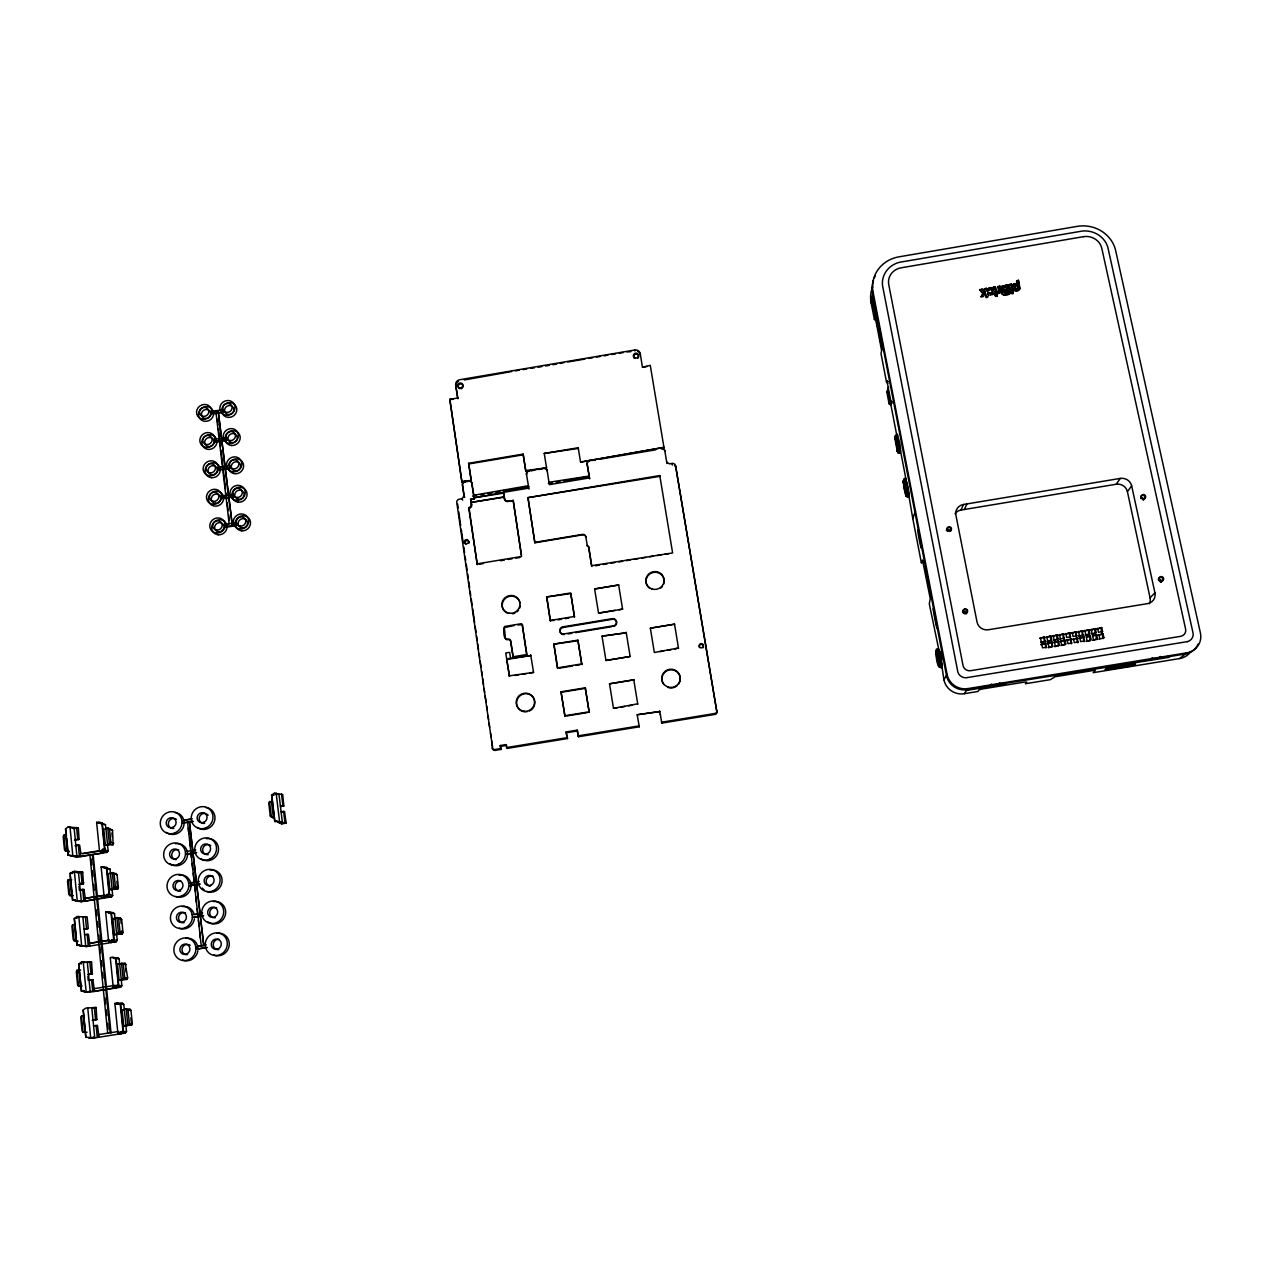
<?xml version="1.0" encoding="UTF-8"?>
<svg xmlns="http://www.w3.org/2000/svg" width="1264" height="1264" viewBox="0 0 1264 1264"><rect width="100%" height="100%" fill="white"/><g stroke="black" fill="none" stroke-linecap="round" stroke-linejoin="round"><path stroke-width="1.5" d="M966.36 613.719L965.143 611.302L962.52 611.792M1012.369 287.244L1012.922 284.763C1009.604 289.819 1018.073 294.006 1019.811 288.413L1019.4 289.472M904.487 483.132C903.207 464.362 914.077 506.674 905.53 494.445M898.451 451.801C904.06 457.205 896.539 424.988 895.576 439.129C897.867 431.245 893.285 436.68 895.67 439.682M895.765 436.838L896.081 435.322L899.004 453.223L897.63 451.611L895.354 436.127L898.056 452.686L900.158 453.16M906.114 480.02L903.223 482.263L905.498 478.44L904.566 478.898L903.191 482.153L904.06 479.23L906.904 496.626L905.656 495.014L907.41 496.831L904.566 478.898L904.376 482.516L903.286 481.932M896.808 435.827L896.239 436.617L897.187 434.927M994.152 292.711L994.326 291.668L995.068 293.88L996.806 293.848M938.804 665.322C945.693 675.687 930.541 622.868 938.931 666.618C936.387 663.616 943.418 671.184 941.759 664.959C941.759 642.523 932.058 646.441 938.473 663.6M905.419 478.55L904.013 479.325L903.223 482.263M903.792 480.051L903.507 481.315L905.198 479.293M938.504 649.032C935.423 651.955 935.708 652.603 938.773 649.68M908.279 491.19L908.927 496.215C901.706 495.014 904.755 476.765 903.476 480.747M903.586 480.209L906.098 495.899L908.5 496.894L907.094 496.294M898.009 451.738L895.165 437.376L897.424 435.432M941.222 667.329C940.716 668.293 935.55 666.618 936.276 650.723C939.026 648.369 940.59 663.11 939.895 667.376C938.488 665.638 938.71 663.221 941.538 663.584M903.555 480.936L906.241 480.652L899.842 447.409M937.288 649.396C933.859 659.176 940.163 643.85 936.419 652.05M937.477 651.197L935.976 652.366L936.387 650.691L938.994 666.681L936.75 651.703L939.057 650.786M897.551 435.875L894.833 438.592L895.102 437.012M936.434 651.529L936.545 650.217M1019.637 288.856L1018.405 280.276L1016.509 281.935L1016.825 280.813M942.818 657.185L941.569 657.391L940.116 651.766L941.016 658.37L940.29 652.714L942.012 653.298L942.359 654.752M525.871 655.131L526.962 654.641L522.237 624.463L526.582 654.547L512.947 656.806M505.711 639.015L508.065 639.078A2.149 2.086 -30.8 0 1 510.466 640.801L513.121 656.932L510.83 641.369A2.133 2.086 -30.9 0 0 508.412 639.647C502.835 641.227 503.277 628.777 504.668 626.47L521.195 623.721L522.569 625.064M505.521 638.589L504.32 627.623L514.195 625.538M280.734 806.543L283.831 806.037L282.709 794.519L274.272 793.271L271.57 795.103L274.73 821.458L277.211 821.474M892.179 401.747L890.836 404.575L896.381 433.362C900.853 435.653 892.115 439.682 897.693 436.412M894.896 437.502C894.786 441.12 894.659 434.563 897.029 435.037M895.386 437.17L898.499 453.002L895.749 435.701L895.054 437.739L897.298 435.116M898.42 452.97L897.519 450.426L900.379 452.386M987.784 293.169C990.218 297.214 986.125 291.51 991.766 293.201C993.978 288.713 989.222 288.713 987.026 290.925C986.963 287.228 992.872 286.249 993.931 289.788C993.393 288.445 987.958 286.565 987.105 290.372M939.199 651.45L936.008 652.619L936.861 649.759M903.618 481.11L905.972 479.467M904.629 479.688C906.509 476.417 909.78 497.305 907.489 495.915M905.925 494.145L908.848 495.836M877.832 327.581L876.236 319.318L874.451 319.618L875.984 311.165M874.451 319.618L871.086 302.854L873.061 292A32.279 30.336 2 0 1 898.909 256.845L1077.244 226.367A32.627 30.289 8 0 1 1115.67 250.667L1200.405 632.964A18.044 17.048 25.3 0 1 1186.659 652.856L1179.66 658.544L1093.155 672.669L1095.303 670.489L1092.681 670.584L1055.045 676.746L1050.384 679.653L1025.388 683.729L1026.731 682.054L1024.835 682.039L982.476 688.943L979.173 689.812L977.846 691.487L964.242 693.715A17.475 16.89 22.4 0 1 943.908 679.732L941.427 662.936M903.16 481.742L904.613 480.067M1012.685 285.38C1011.153 289.614 1016.951 292.742 1019.574 289.029M979.711 289.503L983.281 293.374L981.022 296.945L983.376 296.55L985.367 293.122C986.836 302.823 990.391 294.196 986.426 288.366L984.466 288.698L984.767 291.731L982.049 289.108L979.553 289.962M873.487 280.118A32.185 30.257 2 0 0 872.65 294.196L882.683 345.451L880.992 353.525L886.538 382.265L887.96 383.197M1000.725 289.219L1000.819 288.145L1002.652 291.099L1000.725 289.219L1001.357 286.565L1008.214 284.669L1009.904 292.774C1009.225 296.234 1000.235 296.187 1002.099 291.51M92.161 1020.332L96.87 1019.574L96.08 1007.487L85.841 1008.119L83.171 1009.92L85.841 1037.302L83.234 1009.936M87.674 974.655L92.351 973.912L91.577 961.951L81.338 962.188L78.684 963.99L81.338 991.102L84.135 990.85L81.338 991.102M886.538 382.265L886.886 380.733L888.308 381.681M1017.536 288.729L1017.473 285.79L1015.087 285.111L1014.692 288.524L1016.477 289.488L1017.71 288.287L1017.109 289.235M887.676 388.475L889.935 400.23L891.42 401.462L890.567 404.986L889.082 403.769L886.838 392.061L888.655 387.132M84.783 929.166L87.88 928.661L88.18 927.46L87.121 916.858L76.899 916.684L74.26 918.486L76.883 945.346L79.664 945.172L76.883 945.346M889.082 403.769L889.935 400.23M78.826 884.595L83.456 883.852L82.713 872.176L74.355 871.307L69.931 873.471L72.648 873.345L71.369 873.076M74.465 840.197L79.063 839.438L78.336 827.904L68.13 826.956L65.586 828.836L66.344 834.54M935.96 651.845L938.631 649.285M894.801 438.008L897.345 451.722L897.14 450.837L898.056 452.686L897.503 450.126L900.347 450.632M904.171 480.778L906.462 496.31L905.83 495.409L905.925 493.924L908.848 494.951M915.436 510.846L912.798 518.588L921.361 562.796L924.126 561.579M982.049 289.108L984.451 292.205L984.466 288.698M984.451 292.205L985.004 291.352M986.426 288.366L984.308 289.156M985.367 293.122L986.141 297.64M987.026 290.925L987.674 288.982M987.642 293.627L989.759 292.837M990.107 289.598L990.929 289.156M992.003 293.28C993.694 290.372 990.423 295.902 990.107 293.185M992.303 291.02L991.45 289.393M989.902 295.365L993.883 293.501L992.335 294.717M993.773 290.23L993.393 287.181L995.353 286.849L997.075 296.345L997.312 293.769L1000.014 292.521L998.876 293.311M996.648 294.291L995.353 286.849M994.326 291.668L995.637 294.465M998.181 293.564C995.274 293.69 994.689 298.525 995.068 293.88M998.592 291.162L997.802 286.865L999.919 286.075L1000.582 290.878M998.56 291.241C994.073 294.243 1002.352 289.677 997.96 286.407M995.684 296.519L997.233 295.902M1000.63 289.472L999.919 286.075M997.296 294.18L996.775 291.921M1001.357 286.565L1000.709 288.002L1002.194 286.296L1008.214 284.669M1001.815 292.521L1002.81 290.657M1002.779 288.919L1003.616 287.212L1006.65 286.628C1009.952 290.436 1000.914 291.257 1003.142 287.513M1007.139 288.998L1003.521 289.33L1003.616 287.212M1001.862 293.169L1001.973 292.079M1003.458 287.655L1004.295 287.023M1000.661 291.257L999.856 292.964M1002.02 293.675L1002.02 292.727M1002.257 294.101L1002.178 293.232M1002.589 294.465L1002.415 293.659M1004.169 291.352L1003.821 292.142L1007.455 290.546C1010.094 293.469 1002.937 294.765 1003.979 291.7M1003.49 294.923L1009.746 293.501M1003.837 292.584L1007.866 292.474M1006.65 286.628L1004.137 287.465M1005.196 290.925L1007.455 290.546M1012.859 291.131C1009.525 294.117 1006.95 283.136 1011.405 284.131L1012.701 291.573L1011.405 284.131M1010.552 291.004L1011.864 291.305M1017.236 284.084C1007.534 282.362 1020.127 287.37 1016.683 281.129M998.402 291.684L998.75 290.72M1013.301 293.185L1011.026 292.063L1012.985 291.731C1014.881 294.812 1008.893 294.117 1011.484 291.289M1014.407 287.639L1014.676 285.617M1014.502 286.059L1015.087 285.111M1013.128 293.627L1012.985 291.731M1014.692 288.524L1014.502 286.312M1014.913 285.569L1015.703 284.858M1016.667 281.256L1017.441 280.434M1015.15 289.14L1014.866 288.081M1015.545 285.316L1016.43 284.89M1019.874 287.671L1018.405 280.276M1015.75 289.472L1017.283 288.792M1017.757 286.644L1017.694 288.034L1017.03 285.206M921.361 562.796L922.499 560.078L930.241 598.63L929.293 603.908L939.31 651.987M1135.262 663.632L1132.734 663.6L1135.451 664.121L1131.422 665.37L1105.431 669.493M955.015 513.737A9.448 9.038 12.3 0 1 961.035 510.04L963.452 504.494L1120.299 478.408A9.654 9.101 16.9 0 1 1131.659 485.85L1154.933 592.848A9.796 9.275 22.5 0 1 1147.412 603.655L988.337 629.772A9.685 9.322 19.2 0 1 977.04 622.093L955.884 515.064A9.543 9.132 12.1 0 1 963.452 504.494M964.432 509.471L966.881 503.925M72.601 924.758L74.149 940.716L76.03 940.4L74.465 924.458L72.601 924.758L71.906 926.291L73.17 939.357L74.149 940.716L78.178 941.159M113.128 844.668L112.543 830.337L107.756 827.983L103.79 829.358L105.386 844.984L113.128 844.668L107.503 843.941L105.481 824.728L96.617 822.295L99.524 851.178L103.474 852.189L101.009 852.584L102.716 853.026L107.029 852.331L108.135 850.877L107.598 845.569M1009.588 293.943L1009.904 292.774M80.58 970.009L77.025 970.199L76.314 971.716L77.594 984.909L78.589 986.299L81.259 986.41M118.405 887.597L117.694 889.145L109.905 889.603L108.309 873.851L112.306 872.587L117.078 874.72L118.405 887.597L115.435 886.996L112.054 888.687L109.984 869.016L101.12 866.946L104.059 896.113L107.993 896.84L81.244 901.769L72.459 900.031L69.994 873.345M993.741 293.943L994.168 292.916M123.003 932.516L122.276 934.033L114.487 934.649L112.875 918.738L116.904 917.585L120.665 918.185L121.676 919.497L123.003 932.516L120.033 932.121L116.651 933.843L114.534 913.698L113.16 912.64L105.655 912.023L108.625 941.459L116.114 941.806L117.236 940.337L116.683 934.933M126.921 979.347L127.648 977.846L125.278 963.342L117.473 964.069L119.1 980.121L126.921 979.347L121.281 979.426L119.116 958.823L117.742 957.733L110.252 957.527L113.239 987.247L120.728 987.184L121.85 985.699L121.297 980.248M125.879 1009.209L124.314 1009.193L129.939 1008.941L130.966 1010.347L132.325 1023.603L131.598 1025.088L123.761 1026.036L122.118 1009.825L124.299 1009.841M272.582 801.803L269.548 801.581L268.742 803.161L270.275 815.991L274.225 818.408L270.275 815.991M903.649 480.304L905.703 478.677M936.039 651.782L936.024 652.635L937.43 650.644M939.847 666.46L938.883 665.038L941.901 666.634M900.063 448.625L897.487 450L900.426 451.738M981.638 687.948L982.381 686.842L1006.365 682.923L1005.544 684.045L966.533 690.413L964.242 693.715M943.908 679.732L947.115 674.423L873.061 292M1001.925 291.952L1002.384 291.052M900.284 449.968L897.551 449.557M908.5 492.36L905.909 493.671L908.8 494.35M981.164 296.503L983.281 293.374M906.73 494.777L906.967 495.883L905.545 494.572M1186.659 652.856L967.782 688.611L966.533 690.413M905.972 493.244L908.611 493.023M1012.764 285.206L1013.286 284.258M961.035 510.04L1116.175 484.238L1120.299 478.408M890.836 404.575L891.815 403.232M988.906 290.467L989.491 289.488M886.838 392.061L887.802 390.718M1149.308 603.718A9.685 9.18 22.6 0 0 1150.05 597.84L1127.409 491.617L1131.659 485.85M123.761 1026.036L127.538 1025.436L125.973 1025.452L123.746 1004.359L122.371 1003.268L114.882 1003.474L117.9 1033.462L123.43 1031.329L120.665 1003.964L119.369 1004.28M85.968 1037.254L94.626 1037.918L125.389 1033.004L126.511 1031.503L125.942 1025.989M118.547 985.162L113.239 987.247M637.182 714.745L659.855 711.521L637.182 714.745L639.284 726.8L578.58 736.738L577.19 730.134L566.114 731.951L567.52 738.539L507.133 748.414L505.963 744.575L500.196 745.523L501.366 749.362L495.172 750.374A2.165 2.117 -43.6 0 1 492.739 748.604L456.762 502.535A3.002 2.891 -26.2 0 1 459.306 499.169L461.96 498.727L463.999 496.041L462.355 484.728A3.002 2.876 -25.2 0 1 464.899 481.379L465.152 481.853A3.002 2.876 -25.2 0 0 462.608 485.202L464.251 496.515M85.573 901.106L111.548 896.855L112.67 895.402L112.117 890.046M113.918 939.421L108.625 941.459M104.059 896.113L109.526 894.138L106.824 867.546M990.802 685.088L991.608 684.045M82.713 853.753L101.389 850.877L102.495 849.408L104.975 849.266L102.305 822.927L101.057 823.401M998.987 683.761L999.808 682.702M1044.57 636.945L1039.782 638.446L1044.57 636.945L1044.728 641.796L1043.906 637.783M1045.407 640.959L1040.604 642.475L1043.353 642.017M1050.921 635.903L1046.118 637.419L1050.921 635.903L1051.743 639.916L1046.94 641.433L1051.048 640.753L1050.226 636.74M1045.849 643.123L1041.046 644.624L1045.849 643.123L1045.992 647.974L1045.17 643.961M1057.273 634.86L1052.454 636.377L1057.273 634.86L1058.094 638.873L1054.65 640.169M1052.185 642.08L1047.382 643.597L1052.185 642.08L1052.327 646.931L1051.506 642.918M1053.275 640.39L1058.094 638.873M1053.023 646.109L1048.204 647.61L1050.953 647.168M1063.609 633.817L1058.774 635.334L1063.609 633.817L1063.719 638.683L1062.898 634.67M1058.537 641.053L1053.718 642.554L1058.537 641.053L1059.374 645.067L1054.539 646.568L1058.663 645.904L1057.842 641.875M903.302 482.911L904.281 481.9M1059.611 639.347L1064.446 637.846M1069.96 632.774L1065.11 634.307L1069.96 632.774L1070.055 637.641L1069.233 633.627M1064.888 640.011L1060.054 641.512L1064.888 640.011L1065.726 644.04L1062.25 645.304M1060.875 645.541L1065.726 644.04M1076.312 631.731L1071.445 633.264L1076.312 631.731L1076.391 636.598L1075.569 632.585M1071.24 638.968L1066.389 640.485L1071.24 638.968L1071.335 643.818L1070.513 639.805M1082.663 630.689L1077.781 632.221L1082.663 630.689L1082.742 635.571L1081.905 631.558M1077.592 637.925L1072.725 639.442L1077.592 637.925L1077.686 642.791L1076.849 638.762M1083.501 634.718L1078.619 636.234L1081.368 635.792M1089.015 629.646L1084.117 631.194L1089.015 629.646L1089.852 633.675L1084.954 635.207L1089.078 634.528L1088.241 630.515M1083.959 636.882L1079.061 638.399L1083.959 636.882L1084.022 641.749L1083.185 637.72M1095.367 628.619L1090.453 630.151L1095.367 628.619L1096.204 632.632L1092.665 633.943M1091.29 634.165L1096.204 632.632M1089.536 636.693L1090.311 635.839L1091.148 639.868L1086.25 641.385L1090.374 640.706L1089.536 636.693L1086.787 637.135M1101.718 627.576L1096.789 629.109L1101.718 627.576L1102.571 631.589L1101.766 632.442L1100.912 628.429M1093.123 636.092L1096.662 634.797L1097.515 638.826L1093.96 640.121M1092.586 640.342L1097.515 638.826M1103.03 633.754L1098.1 635.286L1103.03 633.754L1103.867 637.783L1103.061 638.62L1102.224 634.607M1145.911 660.408L1170.338 656.142L1168.995 657.343L1006.16 683.224M1098.937 639.3L1103.867 637.783M941.838 665.607L938.868 664.832L941.664 664.279M1150.05 597.84L1154.933 592.848M132.325 1023.603L125.973 1025.452M127.648 977.846L124.694 977.657L123.177 979.126L121.534 963.026L126.305 964.701M1132.876 664.216L1108.797 668.15L1105.052 669.873L1131.549 665.986L1135.404 664.248M895.386 437.549L896.776 436.096M109.557 829.468L110.869 842.298L109.352 843.641L107.756 827.983L112.543 830.337M1152.31 657.801L1150.998 658.939L1154.158 658.418M1160.557 656.458L1159.23 657.596L1162.39 657.075M65.507 828.773L68.082 855.128L81.165 856.534M68.082 855.128L76.851 857.245L90.139 855.064M899.62 452.291L897.898 451.232M274.73 821.458L276.326 821.094L281.825 823.859L286.17 823.148L284.511 811.646L281.082 811.63M1106.49 668.103L1105.905 669.067M937.177 651.94L936.829 653.235M937.841 650.502L938.915 650.186M103.711 849.724L104.975 849.266M1016.935 281.003L1018.231 280.719M905.751 495.014L906.841 495.362M108.262 894.564L109.526 894.138M110.126 912.987L111.39 912.592L114.123 939.436L112.844 939.816M938.03 649.491L935.96 652.161M114.724 958.428L116.004 958.065L118.753 985.162L116.256 985.446M937.983 649.696L936.545 650.439L936.545 651.94M897.44 449.731L900.173 449.289M905.83 479.009L903.713 480.494L904.044 483.132M120.933 1031.645L123.43 1031.329M937.145 652.587L936.055 652.098M211.989 414.118L211.088 411.163L223.317 409.915L223.586 412.143L213.916 413.786M213.648 411.558L217.519 410.895M211.357 413.407L223.586 412.143M993.235 287.639L995.195 287.307M997.802 286.865L999.761 286.517M1009.272 284.906L1011.232 284.574M647.2 366.465L642.475 367.271L640.216 353.667A4.772 4.535 -11.8 0 0 634.781 350.002L459.685 379.737A4.756 4.503 -22.3 0 0 455.672 384.999L457.821 398.571L455.672 384.999M987.168 290.467L988.574 290.23M511.588 371.537L464.188 379.99M515.396 370.889L519.204 370.241M523.012 369.594L526.819 368.946M567.757 361.994L584.948 359.071M588.771 358.423L592.579 357.775M596.403 357.127L600.226 356.48M604.034 355.832L607.858 355.184M611.681 354.536L615.489 353.888M619.313 353.241L623.136 352.577M626.944 351.929L630.831 351.676M534.388 367.856L530.627 368.298M538.085 367.239L541.782 366.607M545.495 365.975L549.192 365.343M552.889 364.711L556.602 364.095M560.3 363.463L563.949 362.642M994.815 295.239L996.775 294.907M1012.827 292.174L1010.979 293.058M214.406 439.24L226.667 437.96L226.935 440.204L215.291 442.179L214.406 439.24L215.291 442.179M580.555 462.087L663.979 447.361L580.555 462.087L578.201 447.74L544.231 453.46L546.569 467.806L525.903 471.282L523.138 454.092L468.612 463.288L471.346 480.446L461.913 482.042L449.731 399.345L457.568 398.018M664.058 448.041L650.265 365.343L642.475 367.271M220.852 438.94L226.667 437.96M449.731 399.345L453.128 399.361M214.675 441.499L226.935 440.204M229.685 467.791L218.008 469.766L217.74 467.49L229.416 465.515L230.301 468.438L218.625 470.413M221.99 498.822L221.089 495.915L233.413 494.572L233.682 496.847L223.649 498.537M223.38 496.262L226.73 495.693M221.358 498.206L233.682 496.847M468.944 463.935L523.391 454.771M578.406 448.42L544.231 453.46M461.581 481.394L471.346 480.446M523.138 454.092L525.634 470.619L546.569 467.806M465.152 481.853L468.675 481.268M530.991 470.793L534.688 470.161M538.385 469.544L542.066 468.928M591.678 460.586L595.549 459.938M599.436 459.274L655.621 449.826M224.471 524.513L236.226 522.538L237.095 525.429L225.355 527.404L224.471 524.513L225.355 527.404M225.087 525.113L228.436 524.544M231.802 523.975L235.151 523.422M224.739 526.819L236.494 524.844M468.438 480.778A3.002 2.876 -24.9 0 1 471.804 483.148L473.858 495.235L528.352 485.739M589.609 460.412A3.002 2.891 -16 0 0 587.096 463.762L589.624 478.898L589.166 476.038L549.05 482.263M472.515 496.136L476.402 495.472M480.288 494.824L484.175 494.177M488.062 493.529L491.965 492.865M495.851 492.217L499.738 491.57M503.625 490.906L528.889 486.672M548.323 483.401L552.21 482.753M556.097 482.105L559.984 481.442M563.87 480.794L589.15 476.56M716.799 711A2.165 2.149 0.8 0 1 715.013 713.465L661.546 722.218L661.783 723.119L715.092 714.397A2.165 2.133 0.9 0 0 716.878 711.948L675.592 465.816A3.018 2.907 -9.6 0 0 672.132 463.446L669.462 463.904L666.697 462.008L666.902 463.493M521.432 554.943L513.295 500.607L507.97 501.508A3.002 2.891 -23 0 1 504.589 499.122L503.435 492.36L528.589 488.141M589.34 477.934L549.319 484.649L547.138 470.477A3.002 2.891 -19.5 0 0 543.741 468.122M471.235 504.225A3.002 2.891 -25.8 0 1 468.691 507.591L477.255 564.597L469.102 508.349A3.002 2.891 -25.8 0 0 471.646 504.984L470.492 499.059L474.427 499.233M473.858 495.235L474.269 498.932L470.729 499.517L471.14 502.393L504.241 496.831M471.14 502.393L504.178 497.179M504.368 498.664A3.002 2.891 -23 0 0 507.765 501.034L513.295 500.607M534.672 542.382L582.372 534.419A3.034 2.939 -18.4 0 1 585.801 536.821L585.943 537.247A3.018 2.939 -18.4 0 0 582.514 534.846L534.862 542.809L527.91 497.653L659.776 475.548L672.622 552.953L591.568 565.719L588.55 546.49L587.175 545.527L588.787 547.201L591.805 566.398M527.91 497.653L659.903 476.354L659.776 475.548M476.844 563.918L521.526 556.476L513.089 500.149M479.182 564.281L483.053 563.633M500.433 560.742L504.304 560.094M508.175 559.446L512.031 558.799M515.902 558.167L519.773 557.519M595.644 565.766L599.499 565.119M603.355 564.487L607.194 563.839M611.049 563.191L614.889 562.559M618.744 561.911L622.599 561.279M626.438 560.631L630.294 559.999M634.133 559.352L637.988 558.72M641.843 558.072L645.683 557.44M649.538 556.792L653.377 556.16M657.233 555.512L661.088 554.88M664.927 554.232L668.782 553.6M546.617 596.956L570.617 592.974L574.504 617.101L570.87 593.606L546.617 596.956L550.203 620.482L554.185 620.466M594.617 588.977L618.633 584.995L594.617 588.977L598.536 613.119L615.173 610.37M517.861 624.922L522.38 624.637M550.203 620.482L574.251 616.5M557.882 619.85L561.564 619.249M565.261 618.633L568.958 618.017M618.87 609.754L622.583 609.137L618.633 584.995M562.875 626.849L612.266 618.681A3.666 3.587 -18.2 0 1 616.437 621.635A3.666 3.587 -18.2 0 1 613.388 625.775L563.965 633.943A3.666 3.587 -24.7 0 1 559.81 631.005A3.666 3.587 -24.7 0 1 562.875 626.849L563.159 627.45A3.666 3.571 -24.7 0 0 560.094 631.589A3.666 3.571 -24.7 0 0 564.234 634.528L563.965 633.943M563.159 627.45L612.455 619.281A3.666 3.587 -18.2 0 1 616.437 624.084M568.042 633.896L571.834 633.28M575.626 632.648L611.681 626.691M581.566 663.916L557.392 667.898L553.79 644.134L577.901 640.153L581.819 664.453L577.901 640.153M602.027 636.155L626.344 632.758L602.027 636.155L605.962 660.472L630.136 656.49L626.17 632.174M650.344 628.176L674.534 624.179L650.344 628.176L654.341 652.508L678.452 647.958L674.834 649.127M553.79 644.134L578.154 640.722M506.99 659.445L531.038 655.479L506.627 658.907L509.471 676.382L505.758 652.982L509.676 652.335L510.545 658.26M509.108 675.861L533.566 672.401L529.853 673.017M515.017 675.466L518.73 674.85M522.443 674.233L526.14 673.633M559.541 668.135L572.529 665.986M576.242 665.37L579.955 664.769M659.919 651.592L663.647 650.976M667.376 650.36L671.105 649.743M561.026 691.803L564.945 716.277L561.026 691.803L585.264 687.806L589.198 712.296L585.264 687.806M609.517 683.824L633.785 679.842L609.517 683.824L613.482 708.314L617.227 707.698M561.295 692.293L585.501 688.311M982.207 687.142L967.071 689.654A17.696 17.096 22.1 0 1 946.467 675.497L882.683 345.451M940.653 653.156L942.012 653.298M940.906 653.393L942.312 653.851L940.29 654.373M942.138 653.725C940.163 653.298 940.953 655.89 942.454 654.578M564.66 715.803L588.961 711.822M637.625 703.843L613.482 708.314M941.001 654.42L942.249 654.215M566.809 715.961L587.333 712.596M620.956 707.082L624.7 706.465M628.445 705.865L632.174 705.249M940.195 654.657L941.601 654.673M940.305 655.4L941.554 655.194M940.779 655.526C943.924 665.164 937.825 652.271 942.581 655.21M941.19 655.416L942.675 655.811M941.569 657.391L942.754 656.379M941.396 656.901L942.691 656.885M941.522 657.343L942.818 656.932M1070.798 636.803L1066.674 637.483L1065.836 633.454M1077.149 635.76L1073.01 636.44L1072.188 632.411M1102.571 631.589L1098.432 632.269L1097.594 628.24M1090.311 635.839L1086.171 636.519L1087.024 640.548M1096.662 634.797L1092.538 635.476L1093.376 639.505M1046.671 647.152L1042.547 647.832L1041.71 643.803M1072.077 642.997L1067.954 643.676L1067.116 639.647M1078.429 641.954L1074.305 642.633L1073.468 638.604M1084.796 640.911L1080.657 641.591L1079.819 637.562M566.604 732.725L577.648 730.924M500.939 746.345L506.69 745.412M491.98 747.798A2.165 2.117 -43.5 0 0 494.398 749.568L500.623 748.541L501.366 749.362M506.406 747.593L566.983 737.686L567.52 738.539M577.19 730.134L578.075 735.869L638.968 725.915L639.284 726.8M78.336 827.904L74.039 828.599L68.13 826.956M1113.379 666.76L1109.634 668.008M1117.25 666.128L1121.121 665.496M1124.992 664.864L1128.863 664.232M183.47 820.178L192.286 818.724M182.411 820.699L191.212 819.262M75.24 839.486L79.063 839.438M280.403 806.005L283.831 806.037M181.984 822.943L192.57 821.221M184.449 822.896L193.25 821.458M75.793 845.11L79.616 845.047L80.833 853.153M75.003 845.806L78.084 845.3M281.414 812.152L284.511 811.646M67.261 850.514L65.412 850.814L64.448 849.55L63.2 836.721L63.879 835.156L65.744 834.856L67.261 850.514L68.951 850.925M274.462 817.429L271.412 817.239L269.548 801.581M105.386 844.984L109.083 844.368L107.503 843.941M99.856 850.609L80.09 853.832L80.327 856.328L102.716 853.026L93.741 854.48M70.942 855.839L72.806 855.538L69.978 826.656M276.326 821.094L286.17 823.148M186.898 851.399L195.746 849.961M187.183 853.911L196.031 852.473M186.108 854.401L196.726 852.679M82.713 872.176L78.4 872.871L72.49 871.607M112.37 874.04L116.083 873.44M80.817 883.141L83.74 882.667M1170.006 656.474L1185.237 654.009A17.98 17.001 25.3 0 0 1198.082 644.087M79.632 883.978L83.456 883.852M80.185 889.651L84.009 889.508L85.399 899.368M84.009 889.508L79.379 890.251L79.016 886.491M71.621 895.244L69.757 895.544L68.793 894.248L67.529 881.292L68.224 879.744L70.089 879.444L71.621 895.244L73.312 895.544M109.905 889.603L113.634 889.003L112.054 888.687M84.735 900.963L84.498 898.435L104.359 895.212M105.165 895.37L84.498 898.435M75.334 900.774L85.573 901.074M188.589 883.125L199.238 881.403M191.054 883.015L198.148 881.861M190.643 885.369L199.522 883.931M189.568 885.811L200.202 884.089M76.899 916.684L78.779 916.384L81.654 945.82L78.4 945.03M108.815 913.335L113.16 912.64M84.04 928.898L87.88 928.661M192.065 914.773L202.746 913.05M194.545 914.615L201.655 913.461M84.609 934.617L88.448 934.38L90.013 946.025L79.774 946.12M192.333 917.316L203.03 915.594M194.814 917.158L203.725 915.721M114.487 934.649L118.231 934.049L116.651 933.843M89.175 945.93L88.922 943.386L108.894 940.163M98.829 942.012L88.922 943.386M102.447 941.427L109.699 940.258M112.559 941.917L110.063 942.312L116.114 941.806M112.133 957.227L116.004 958.065M114.834 958.207L117.742 957.733M88.685 962.425L91.577 961.951M197.342 946.341L206.285 944.903M196.252 946.72L205.179 945.282M195.841 949.185L206.569 947.463M198.322 948.98L207.249 947.542M121.534 963.942L125.278 963.342M88.512 974.228L92.351 973.912M89.08 980.011L92.92 979.679L94.5 991.403L84.246 991.908L82.871 990.802M89.807 980.169L92.92 979.679M82.144 986.062L78.589 986.299L77.025 970.199M119.1 980.121L122.861 979.521L121.281 979.426M117.157 987.421L93.662 991.371L93.41 988.796L115.293 985.288M84.246 991.908L94.5 991.403L120.728 987.184M122.371 1003.268L116.288 1003.948L117.979 1003.979M93.173 1007.945L96.08 1007.487M116.778 1003.158L120.459 1003.964M93.015 1019.985L96.87 1019.574M93.583 1025.831L97.439 1025.404L99.034 1037.238L97.265 1037.27L96.096 1025.42M98.197 1037.27L97.944 1034.679L118.895 1031.424M88.78 1038.123L94.753 1037.665L91.814 1007.866M119.29 1033.747L121.818 1033.352L117.9 1033.462M908.721 493.703L906.098 494.224M941.759 664.959L938.852 664.706M900.41 451.216L897.693 450.727M941.885 666.175L939.057 665.48M908.863 495.441L905.94 494.019M72.522 900.079L75.24 899.921L73.976 899.699M899.763 452.733L897.298 451.596M900.41 452.133L897.503 450.474M908.295 496.657L905.703 495.188M941.87 666.981L938.883 665.117L941.822 667.171M908.579 496.799L906.73 496.42L906.288 494.777M111.2 912.561L107.535 911.723M941.348 667.597L939.989 666.934M271.602 795.182L274.067 795.151L273.166 794.724M106.618 867.499L102.984 866.646M97.944 1034.679L98.766 1034.647M120.191 1033.747L120.996 1033.731M119.796 1033.162L125.389 1033.004M87.074 1032.214L83.061 1032.325L82.065 1030.887L80.77 1017.567L81.481 1016.066L83.361 1015.766L84.957 1032.024L83.061 1032.325L81.481 1016.066L84.151 1016.051M122.134 1031.614L126.511 1031.503M102.1 822.864L98.466 821.995M130.856 1017.915L131.598 1025.088L127.854 1025.151L126.21 1008.893L128.027 1010.315L130.966 1010.347M118.168 1004.264L123.746 1004.359M114.882 1003.474L118.8 1003.537M93.41 988.796L94.247 988.827M115.561 987.863L116.351 987.895L114.661 987.816M117.473 985.493L121.85 985.699M80.217 963.674L81.481 963.784M81.338 962.188L85.273 962.504M117.473 964.069L119.669 964.242M113.523 958.317L119.116 958.823M110.963 942.423L111.769 942.517L85.668 946.72L84.293 945.662M111.627 939.673L117.236 940.337M201.26 945.914L187.609 822.39M74.323 918.533L76.409 937.73M75.777 918.17L77.041 918.343M112.875 918.738L115.071 919.086M121.913 930.509L122.276 934.033L118.516 933.543L116.904 917.585L121.676 919.497M105.655 912.023L114.534 913.698M898.925 453.191L899.731 450.047L896.65 435.085M72.443 896.018L69.757 895.544L68.224 879.744L71.764 879.791M105.923 895.797L111.548 896.855M107.045 894.327L112.67 895.402M116.888 881.292L117.694 889.145L113.918 888.387L112.306 872.587L117.078 874.72M101.12 866.946L105.054 867.862M107.045 868.336L109.984 869.016M69.441 851.794L65.412 850.814L63.879 835.156L66.581 835.867M90.692 855.017L89.87 854.812L107.677 1033.115M101.389 850.877L107.029 852.331M102.495 849.408L108.135 850.877M110.869 842.298L113.839 843.12M96.617 822.295L105.481 824.728M938.552 665.622L939.594 665.306M78.684 963.99L81.607 991.134M277.732 822.153L281.825 823.859M274.272 793.271L277.006 794.566M75.508 856.186L76.851 857.245M79.885 900.711L81.244 901.769M93.252 1036.812L94.626 1037.918M937.856 649.08C939.294 653.741 942.897 665.749 940.527 666.981M494.398 749.568L495.172 750.374M980.753 291.241L983.139 293.817M216.618 413.328L216.002 412.617L229.163 523.723M513.8 657.122L512.773 656.379M578.075 735.869L578.58 736.738M461.96 498.727L462.719 500.117M463.999 496.041L464.741 497.431M503.435 492.36L474.111 497.779L503.783 493.134L503.435 490.432M1010.852 290.894L1009.446 284.463M871.718 299.631L876.236 319.318M528.968 470.603A3.002 2.891 -20.7 0 0 526.44 473.953L526.63 474.442A3.002 2.876 -20.7 0 1 529.158 471.093M605.962 660.472L630.136 656.49M598.536 613.119L622.583 609.137M547.138 470.477L547.312 470.966A3.002 2.891 -19.5 0 0 543.915 468.612M613.388 625.775L613.577 626.375A3.666 3.587 -18.2 0 0 615.979 624.906M897.724 452.006L900.094 453.286L898.957 451.801M589.166 476.038L587.096 463.762M660.219 714.065L660.44 714.903M906.13 495.583L905.94 494.745M903.254 482.658L905.688 494.682M918.501 530.738C915.721 523.96 922.467 557.44 921.393 545.7M926.164 570.348C923.305 560.331 930.81 599.452 929.072 585.437M933.875 610.291C930.968 600.005 938.536 639.458 936.829 625.506M1098.89 634.433L1099.743 638.462M1094.577 629.472L1095.414 633.485M1095.872 635.65L1096.725 639.663M1091.227 629.282L1092.08 633.311M1084.875 630.325L1085.729 634.354M1008.04 285.111L1009.746 293.596M1078.524 631.368L1079.377 635.397M1007.297 290.989L1007.692 292.916M993.393 287.181L993.931 289.788M1064.177 640.848L1064.999 644.861M1059.485 634.496L1060.322 638.51M1060.765 640.69L1061.586 644.703M1056.562 635.697L1057.383 639.71M1053.133 635.539L1053.971 639.552M1054.413 641.717L1055.235 645.746M1046.797 636.566L1047.619 640.595M1048.061 642.76L1048.883 646.789M1040.462 637.609L1041.267 641.638M872.318 296.124L882.304 347.237M879.697 337.219L881.561 346.873M875.051 316.458L881.624 350.523M886.886 380.733L891.199 403.105M905.609 493.086L903.602 482.627M912.798 518.588L908.927 496.215M675.592 465.816L716.878 711.948M664.801 450.695L664.88 451.216A3.002 2.891 -10.4 0 0 661.435 448.862L661.356 448.341A3.018 2.891 -10.4 0 1 664.801 450.695L666.76 462.513M674.534 624.179L678.547 648.511M659.729 711.047L661.783 723.119M634.781 350.002L634.939 350.981M633.785 679.842L637.783 704.332M585.801 536.821L587.318 545.953M640.216 353.667L640.374 354.647A4.756 4.519 -11.8 0 0 637.672 351.297M546.917 597.588L550.488 621.082M554.074 644.703L557.677 668.435M566.114 731.951L566.983 737.686M526.44 473.953L528.968 489.073M528.099 498.127L534.862 542.809M530.706 654.926L533.566 672.401M503.846 494.161L504.589 499.122M471.804 483.148L474.032 498.458M468.612 463.288L471.014 479.814M471.314 502.693L471.646 504.984M500.196 745.523L500.623 748.541M449.984 399.898L461.913 482.042M457.615 504.067L458.168 507.954M458.737 511.841L460.681 525.413M461.234 529.3L463.193 542.888M463.746 546.775L464.583 552.589M465.136 556.476L465.705 560.347M466.258 564.234L467.095 570.064M467.648 573.935L468.217 577.822M468.77 581.709L469.608 587.523M470.161 591.41L470.714 595.281M471.282 599.168L472.12 604.998M472.673 608.869L474.616 622.457M475.185 626.344L476.022 632.158M476.575 636.045L477.128 639.932M477.681 643.803L478.519 649.633M479.088 653.52L479.641 657.391M480.194 661.277L481.031 667.092M481.584 670.979L482.153 674.865M482.706 678.736L483.543 684.567M484.096 688.453L484.665 692.324M485.218 696.211L486.055 702.026M486.608 705.912L487.161 709.799M487.999 715.614L488.568 719.5M489.121 723.387L489.674 727.258M490.511 733.088L491.064 736.959M491.633 740.846L492.47 746.676M941.269 655.858L941.38 656.68M672.132 463.446L672.337 465.105M281.477 793.918L282.883 805.61M283.563 811.219L284.937 822.627M278.996 794.329L282.457 823.038M276.137 792.97L279.597 821.853M271.744 795.246L274.904 821.584M271.412 801.281L273.277 816.923M222.701 409.188L222.97 411.432M226.051 437.265L226.319 439.524M232.813 493.94L233.082 496.231M217.313 419.174L218.008 425.02M218.467 428.907L219.399 436.696M219.857 440.583L220.552 446.429M221.01 450.332L223.08 467.854M223.554 471.741L225.624 489.263M226.082 493.165L226.777 499.011M227.236 502.898L228.168 510.688M228.626 514.574L229.321 520.42M188.273 828.268L188.921 834.145M189.568 840.039L190.216 845.916M190.864 851.794L191.512 857.671M192.16 863.565L192.807 869.442M193.25 873.361L194.103 881.213M194.545 885.132L195.193 891.009M195.841 896.887L196.489 902.78M197.137 908.658L197.784 914.536M198.448 920.429L199.096 926.307M199.744 932.184L200.391 938.078M111.943 832.992L112.338 836.894M120.665 918.185L121.202 923.463M125.831 968.682L126.195 972.237M114.108 874.04L115.435 886.996M118.705 919.039L120.033 932.121M123.351 964.464L124.694 977.657M128.027 1010.315L129.386 1023.635M101.847 822.832L104.517 849.187M106.381 867.483L109.067 894.09M110.948 912.545L113.665 939.405M115.561 958.049L118.31 985.162M120.206 1003.979L122.987 1031.361M91.087 858.92L91.672 864.797M92.256 870.659L92.841 876.537M93.631 884.358L94.215 890.235M96.175 909.811L96.759 915.673M97.344 921.551L97.928 927.413M98.718 935.249L99.303 941.111M99.888 946.989L100.472 952.851M101.262 960.687L101.847 966.549M102.431 972.427L103.016 978.304M104.975 997.865L105.56 1003.742M106.144 1009.604L106.729 1015.482M107.519 1023.303L108.104 1029.18M76.567 827.399L77.72 839.091M78.273 844.7L79.395 856.107M80.943 871.781L82.097 883.583M82.666 889.24L83.803 900.758M85.352 916.59L86.537 928.487M87.105 934.207L88.243 945.835M89.823 961.809L91.008 973.817M91.577 979.6L92.73 991.339M94.326 1007.455L95.527 1019.59M74.102 827.809L76.93 856.518M78.463 872.192L81.323 901.169M82.871 916.985L85.747 946.246M87.327 962.22L90.234 991.734M87.864 976.582L88.243 980.422M74.355 871.307L77.215 900.458M83.234 961.888L86.142 991.592M87.737 1007.819L90.676 1037.823M66.708 838.301L68.367 855.238M70.326 875.415L72.743 900.11M76.788 941.569L77.151 945.409M78.889 969.899L80.469 985.999M715.013 713.465L715.092 714.397M1116.175 484.238A9.543 9.006 17 0 1 1127.409 491.617M964.606 613.767A2.244 2.165 17.7 0 1 963.2 610.386A2.244 2.165 17.7 0 1 966.928 610.496A2.244 2.165 17.7 0 1 965.475 613.783M946.752 530.027A2.228 2.133 12.1 0 1 948.237 527.625A2.228 2.133 12.1 0 1 950.939 528.779A2.228 2.133 12.1 0 1 950.149 531.48M947.684 531.417A2.228 2.133 12.1 0 1 947.084 530.801M946.294 530.343A2.212 2.133 12.2 0 1 950.291 531.196M1162.011 581.282A2.275 2.149 22 0 1 1159.483 581.219M1158.851 580.603A2.275 2.149 22 0 1 1159.214 577.759A2.275 2.149 22 0 1 1162.201 577.838A2.275 2.149 22 0 1 1162.627 580.697M1158.598 579.023A2.275 2.149 22.1 0 1 1160.952 582.42M1140.618 497.021A2.259 2.117 17.9 0 1 1143.241 495.393A2.259 2.117 17.9 0 1 1145.026 497.953A2.259 2.117 17.9 0 1 1142.403 499.564M1140.965 498.632A2.259 2.117 17.9 0 1 1140.634 497.842M1140.792 497.416A2.244 2.117 17.9 0 1 1143.446 499.975M1190.767 651.639A17.759 16.795 25.5 0 1 1179.66 658.544M874.309 277.875A32.185 30.257 2 0 1 875.304 275.71M871.086 302.854A31.805 29.925 2.1 0 1 872.713 286.707M967.782 688.611A17.743 17.159 22.1 0 1 947.115 674.423M527.025 711.727A9.227 9.038 -35.4 0 1 516.929 700.303A9.227 9.038 -35.4 0 1 531.796 695.832A9.227 9.038 -35.4 0 1 529.332 711.032M663.932 684.646A9.227 9.101 -10.3 0 1 664.659 672.369A9.227 9.101 -10.3 0 1 677.125 671.942A9.227 9.101 -10.3 0 1 678.563 684.156M676.919 685.894A9.227 9.101 -10.3 0 1 667.803 687.379M649.728 588.408A9.132 8.911 -11.8 0 1 647.263 576.637A9.132 8.911 -11.8 0 1 659.065 573.082A9.132 8.911 -11.8 0 1 663.616 584.237M662.478 586.306A9.132 8.911 -11.8 0 1 660.835 588.013M507.891 613.372A9.117 8.864 -28 0 1 505.647 598.141A9.117 8.864 -28 0 1 520.215 603.513M520.247 605.835A9.117 8.864 -28 0 1 519.678 608.11M518.509 610.18A9.117 8.864 -28 0 1 516.865 611.887M514.827 613.119A9.117 8.864 -28 0 1 512.552 613.798M674.581 465.594A3.002 2.891 -9.6 0 1 675.782 467.459M469.845 481.284A3.002 2.876 -24.9 0 1 472.041 483.622M465.8 544.326A2.117 2.038 -27.6 0 1 465.247 541.687A2.117 2.038 -27.6 0 1 467.854 540.723A2.117 2.038 -27.6 0 1 469.086 543.093M703.4 646.188A2.149 2.117 -5.1 0 1 699.829 647.263A2.149 2.117 -5.1 0 1 700.683 643.692A2.149 2.117 -5.1 0 1 703.4 646.188A2.149 2.117 -5 0 0 700.635 644.545A2.149 2.117 -5 0 0 699.561 647.626M703.479 646.978A2.149 2.117 -5 0 1 703.147 647.737M587.239 464.251A3.002 2.891 -16 0 1 589.751 460.902M456.099 385.931A4.74 4.503 -22.3 0 1 458.374 381.317M633.58 357.001A2.56 2.433 -11.8 0 1 637.024 354.268A2.56 2.433 -11.8 0 1 637.704 358.439M634.117 358.139A2.56 2.433 -11.8 0 1 633.77 357.601M459.717 388.633A2.544 2.417 -22.3 0 1 458.326 385.52A2.544 2.417 -22.3 0 1 461.613 384.051A2.544 2.417 -22.3 0 1 463.019 387.179M462.229 388.206A2.544 2.417 -22.3 0 1 461.012 388.743M223.602 497.384A7.805 7.347 -36.3 0 1 213.584 505.932A7.805 7.347 -36.3 0 1 210.44 493.829A7.805 7.347 -36.3 0 1 223.112 495.504M216.902 440.757A7.758 7.268 -34.2 0 1 206.948 449.21A7.758 7.268 -34.2 0 1 203.836 437.265A4.787 4.487 -34.2 0 1 211.815 438.055A4.787 4.487 -34.2 0 1 206.759 444.565A4.787 4.487 -34.2 0 1 203.773 437.36A7.758 7.268 -34.2 0 1 216.428 438.908M213.584 412.696A7.726 7.221 -33.3 0 1 203.646 421.117A7.726 7.221 -33.3 0 1 200.565 409.252A4.772 4.456 -33.3 0 1 208.513 409.915A4.772 4.456 -33.3 0 1 203.457 416.393A4.772 4.456 -33.3 0 1 200.486 409.236A7.726 7.221 -33.3 0 1 213.11 410.863M228.436 465.658A7.774 7.315 -34.4 0 1 240.207 459.859A7.774 7.315 -34.4 0 1 240.002 472.452A7.774 7.315 -34.4 0 1 228.405 467.601M175.506 843.72A11.281 10.697 -55.5 0 1 187.151 857.245A11.281 10.697 -55.5 0 1 169.882 863.66M175.949 859.71A5.151 4.898 -55.5 0 1 171.92 853.484A5.151 4.898 -55.5 0 1 178.698 849.914M174.938 812.499A11.234 10.649 -53.8 0 1 183.406 818.946M184.086 821.695A11.234 10.649 -53.8 0 1 166.5 832.407M173.847 828.441A5.135 4.866 -53.8 0 1 168.539 822.295A5.135 4.866 -53.8 0 1 176.407 819.372M178.919 875.051A11.329 10.744 -57.3 0 1 190.911 887.233A11.329 10.744 -57.3 0 1 175.728 896.508M180.673 891.104A5.182 4.914 -57.3 0 1 175.127 886.206A5.182 4.914 -57.3 0 1 180.878 880.992M185.808 938.346A11.455 10.855 -60.9 0 1 197.958 947.747M197.911 950.702A11.455 10.855 -60.9 0 1 182.616 960.071M187.578 954.62A5.23 4.961 -60.9 0 1 182 949.643A5.23 4.961 -60.9 0 1 187.783 944.366M189.047 944.682A5.23 4.961 -60.9 0 1 190.169 945.33M182.348 906.588A11.392 10.807 -59.1 0 1 193.771 913.114M194.403 918.849A11.392 10.807 -59.1 0 1 179.156 928.187M184.117 922.752A5.214 4.945 -59.1 0 1 178.603 917.143A5.214 4.945 -59.1 0 1 185.571 912.877M206.411 838.68A11.265 10.728 -55.4 0 1 218.119 852.205A11.265 10.728 -55.4 0 1 200.834 858.619M208.197 854.638A5.151 4.898 -55.4 0 1 202.84 848.46A5.151 4.898 -55.4 0 1 210.74 845.521M205.748 807.459A11.218 10.665 -53.5 0 1 214.09 822.358A11.218 10.665 -53.5 0 1 197.358 827.367M207.233 814.332A5.135 4.882 -53.5 0 1 208.133 815.233M204.689 823.401A5.135 4.882 -53.5 0 1 199.222 817.919A5.135 4.882 -53.5 0 1 206.111 813.716M209.919 870.011A11.329 10.776 -57.3 0 1 221.974 882.193A11.329 10.776 -57.3 0 1 206.79 891.468M204.341 890.077A11.329 10.776 -57.3 0 1 202.351 888.071M210.409 886.111A5.182 4.93 -57.3 0 1 206.348 879.855A5.182 4.93 -57.3 0 1 213.158 876.268M217.029 933.306A11.439 10.886 -61.2 0 1 229.179 945.677A11.439 10.886 -61.2 0 1 213.885 955.047M218.846 949.58A5.23 4.977 -61.2 0 1 213.237 944.603A5.23 4.977 -61.2 0 1 219.02 939.326M213.458 901.564A11.376 10.823 -59.3 0 1 225.261 915.278A11.376 10.823 -59.3 0 1 207.865 921.756M215.275 917.727A5.198 4.945 -59.3 0 1 209.745 912.118A5.198 4.945 -59.3 0 1 216.697 907.852M1000.74 290.436L1000.503 291.7L1000.74 290.436M994.31 292.253L994.01 293.359L994.31 292.253M1187.528 641.606L965.996 677.788A8.09 7.805 22 0 1 957.891 672.227L882.509 285.443A23.163 21.757 1.9 0 1 899.541 262.28L1082.442 231.028A23.416 21.725 8 0 1 1107.77 247.033L1193.137 633.469A8.232 7.774 25.2 0 1 1187.528 641.606M1083.406 236.684L901.121 267.81A15.437 14.504 1.8 0 0 888.75 284.653L963.042 665.528A6.478 6.257 21.7 0 0 970.594 670.694L1180.592 636.345A6.589 6.225 24.9 0 0 1185.616 629.093L1101.797 248.329A15.61 14.473 8 0 0 1083.406 236.684M111.011 1032.688L110.189 1032.72L92.335 854.401L93.157 854.606L111.011 1032.688M203.757 945.504L189.395 821.742L203.757 945.504M232.134 523.928L218.324 412.222L232.134 523.928M963.389 611.918A2.259 2.165 17.7 0 0 967.26 612.266A2.259 2.165 17.7 0 0 965.57 608.837A2.259 2.165 17.7 0 0 963.389 611.918M947.779 530.485A2.228 2.133 12.1 0 0 951.444 529.379A2.228 2.133 12.1 0 0 948.569 526.867A2.228 2.133 12.1 0 0 947.779 530.485M1159.372 579.655A2.291 2.165 22 0 0 1163.291 580.002A2.291 2.165 22 0 0 1161.521 576.574A2.291 2.165 22 0 0 1159.372 579.655M1141.455 497.574A2.259 2.133 17.9 0 0 1145.342 497.905A2.259 2.133 17.9 0 0 1143.588 494.54A2.259 2.133 17.9 0 0 1141.455 497.574M524.307 711.332A9.243 9.053 -35.4 0 0 533.787 698.486A9.243 9.053 -35.4 0 0 518.003 696.97A9.243 9.053 -35.4 0 0 524.307 711.332M667.692 686.889A9.243 9.117 -10.3 0 0 680.095 676.84A9.243 9.117 -10.3 0 0 665.133 671.31A9.243 9.117 -10.3 0 0 667.692 686.889M651.703 588.866A9.148 8.927 -11.8 0 0 663.979 578.975A9.148 8.927 -11.8 0 0 649.19 573.619A9.148 8.927 -11.8 0 0 651.703 588.866M509.85 613.277A9.132 8.88 -27.9 0 0 519.235 600.669A9.132 8.88 -27.9 0 0 503.625 599.231A9.132 8.88 -27.9 0 0 509.85 613.277M465.705 543.583A2.117 2.038 -27.6 0 0 468.565 541.308A2.117 2.038 -27.6 0 0 465.199 540.076A2.117 2.038 -27.6 0 0 465.705 543.583M635.034 357.886A2.56 2.433 -11.8 0 0 638.478 355.152A2.56 2.433 -11.8 0 0 634.338 353.715A2.56 2.433 -11.8 0 0 635.034 357.886M459.306 387.716A2.56 2.417 -22.3 0 0 462.766 384.983A2.56 2.417 -22.3 0 0 458.69 383.545A2.56 2.417 -22.3 0 0 459.306 387.716M216.776 530.137A4.835 4.566 -37.4 0 0 221.879 523.533A4.835 4.566 -37.4 0 0 213.758 522.79A4.835 4.566 -37.4 0 0 216.776 530.137M218.656 531.875A4.819 4.55 -37.4 0 0 223.744 525.287A4.819 4.55 -37.4 0 0 215.654 524.56A4.819 4.55 -37.4 0 0 218.656 531.875M218.23 534.783A7.837 7.394 -37.4 0 0 226.493 524.07A7.837 7.394 -37.4 0 0 213.332 522.885A7.837 7.394 -37.4 0 0 218.23 534.783M216.349 533.045A7.868 7.426 -37.4 0 0 224.644 522.301A7.868 7.426 -37.4 0 0 211.436 521.116A7.868 7.426 -37.4 0 0 216.349 533.045M213.411 501.429A4.819 4.535 -36.2 0 0 218.514 494.856A4.819 4.535 -36.2 0 0 210.409 494.145A4.819 4.535 -36.2 0 0 213.411 501.429M215.307 503.277A4.803 4.519 -36.3 0 0 220.378 496.72A4.803 4.519 -36.3 0 0 212.305 495.994A4.803 4.519 -36.3 0 0 215.307 503.277M212.984 504.32A7.837 7.379 -36.2 0 0 221.247 493.639A7.837 7.379 -36.2 0 0 208.102 492.47A7.837 7.379 -36.2 0 0 212.984 504.32M210.077 472.91A4.803 4.519 -35.2 0 0 215.149 466.369A4.803 4.519 -35.2 0 0 207.075 465.658A4.803 4.519 -35.2 0 0 210.077 472.91M211.973 474.837A4.787 4.503 -35.2 0 0 217.029 468.328A4.787 4.503 -35.2 0 0 208.987 467.617A4.787 4.503 -35.2 0 0 211.973 474.837M211.546 477.713A7.789 7.315 -35.2 0 0 219.762 467.111A7.789 7.315 -35.2 0 0 206.696 465.974A7.789 7.315 -35.2 0 0 211.546 477.713M209.65 475.785A7.805 7.331 -35.2 0 0 217.898 465.152A7.805 7.331 -35.2 0 0 204.768 464.014A7.805 7.331 -35.2 0 0 209.65 475.785M208.655 446.587A4.772 4.471 -34.2 0 0 213.711 440.109A4.772 4.471 -34.2 0 0 205.684 439.414A4.772 4.471 -34.2 0 0 208.655 446.587M206.332 447.424A7.789 7.3 -34.2 0 0 214.548 436.854A7.789 7.3 -34.2 0 0 201.482 435.717A7.789 7.3 -34.2 0 0 206.332 447.424M205.368 418.51A4.756 4.456 -33.3 0 0 210.393 412.064A4.756 4.456 -33.3 0 0 202.414 411.385A4.756 4.456 -33.3 0 0 205.368 418.51M203.03 419.237A7.758 7.252 -33.3 0 0 211.23 408.714A7.758 7.252 -33.3 0 0 198.195 407.608A7.758 7.252 -33.3 0 0 203.03 419.237M240.35 526.172A4.835 4.566 -36.5 0 0 245.453 519.567A4.835 4.566 -36.5 0 0 237.316 518.825A4.835 4.566 -36.5 0 0 240.35 526.172M242.151 527.925A4.819 4.566 -36.6 0 0 247.238 521.337A4.819 4.566 -36.6 0 0 239.117 520.61A4.819 4.566 -36.6 0 0 242.151 527.925M241.724 530.833A7.837 7.41 -36.6 0 0 249.972 520.12A7.837 7.41 -36.6 0 0 236.795 518.935A7.837 7.41 -36.6 0 0 241.724 530.833M239.923 529.079A7.868 7.426 -36.5 0 0 248.202 518.335A7.868 7.426 -36.5 0 0 234.978 517.15A7.868 7.426 -36.5 0 0 239.923 529.079M236.921 497.479A4.819 4.55 -35.4 0 0 241.993 490.906A4.819 4.55 -35.4 0 0 233.887 490.179A4.819 4.55 -35.4 0 0 236.921 497.479M238.722 499.327A4.803 4.535 -35.4 0 0 243.794 492.77A4.803 4.535 -35.4 0 0 235.704 492.059A4.803 4.535 -35.4 0 0 238.722 499.327M238.296 502.203A7.805 7.363 -35.4 0 0 246.527 491.554A7.805 7.363 -35.4 0 0 233.398 490.4A7.805 7.363 -35.4 0 0 238.296 502.203M236.494 500.37A7.837 7.394 -35.4 0 0 244.742 489.674A7.837 7.394 -35.4 0 0 231.565 488.52A7.837 7.394 -35.4 0 0 236.494 500.37M233.508 468.944A4.803 4.519 -34.4 0 0 238.564 462.403A4.803 4.519 -34.4 0 0 230.49 461.708A4.803 4.519 -34.4 0 0 233.508 468.944M235.325 470.903A4.787 4.503 -34.4 0 0 240.365 464.378A4.787 4.503 -34.4 0 0 232.307 463.683A4.787 4.503 -34.4 0 0 235.325 470.903M233.082 471.82A7.805 7.347 -34.4 0 0 241.313 461.202A7.805 7.347 -34.4 0 0 228.168 460.049A7.805 7.347 -34.4 0 0 233.082 471.82M230.111 440.599A4.787 4.487 -33.4 0 0 235.167 434.105A4.787 4.487 -33.4 0 0 227.109 433.41A4.787 4.487 -33.4 0 0 230.111 440.599M231.928 442.653A4.772 4.487 -33.4 0 0 236.968 436.159A4.772 4.487 -33.4 0 0 228.942 435.464A4.772 4.487 -33.4 0 0 231.928 442.653M231.502 445.497A7.758 7.284 -33.4 0 0 239.686 434.958A7.758 7.284 -33.4 0 0 226.635 433.836A7.758 7.284 -33.4 0 0 231.502 445.497M229.685 443.459A7.789 7.3 -33.4 0 0 237.901 432.888A7.789 7.3 -33.4 0 0 224.802 431.767A7.789 7.3 -33.4 0 0 229.685 443.459M226.746 412.427A4.772 4.471 -32.5 0 0 231.786 405.965A4.772 4.471 -32.5 0 0 223.744 405.286A4.772 4.471 -32.5 0 0 226.746 412.427M228.563 414.576A4.756 4.456 -32.5 0 0 233.587 408.13A4.756 4.456 -32.5 0 0 225.577 407.435A4.756 4.456 -32.5 0 0 228.563 414.576M228.152 417.404A7.726 7.236 -32.5 0 0 236.305 406.929A7.726 7.236 -32.5 0 0 223.301 405.823A7.726 7.236 -32.5 0 0 228.152 417.404M226.319 415.271A7.758 7.268 -32.5 0 0 234.504 404.764A7.758 7.268 -32.5 0 0 221.453 403.658A7.758 7.268 -32.5 0 0 226.319 415.271M178.524 864.228A11.329 10.728 -55.5 0 0 181.384 845.031A11.329 10.728 -55.5 0 0 163.751 852.931A11.329 10.728 -55.5 0 0 178.524 864.228M176.36 858.698A5.182 4.914 -55.5 0 0 177.671 849.929A5.182 4.914 -55.5 0 0 169.613 853.532A5.182 4.914 -55.5 0 0 176.36 858.698M175.111 832.834A11.265 10.681 -53.7 0 0 177.955 813.763A11.265 10.681 -53.7 0 0 160.386 821.632A11.265 10.681 -53.7 0 0 175.111 832.834M172.947 827.351A5.151 4.882 -53.7 0 0 174.258 818.63A5.151 4.882 -53.7 0 0 166.232 822.216A5.151 4.882 -53.7 0 0 172.947 827.351M181.969 895.813A11.376 10.791 -57.3 0 0 184.828 876.505A11.376 10.791 -57.3 0 0 167.132 884.437A11.376 10.791 -57.3 0 0 181.969 895.813M179.804 890.251A5.198 4.93 -57.3 0 0 181.115 881.419A5.198 4.93 -57.3 0 0 173.026 885.053A5.198 4.93 -57.3 0 0 179.804 890.251M188.921 959.645A11.502 10.902 -60.9 0 0 191.796 940.084A11.502 10.902 -60.9 0 0 173.99 948.079A11.502 10.902 -60.9 0 0 188.921 959.645M186.74 954.004A5.261 4.977 -60.9 0 0 188.052 945.061A5.261 4.977 -60.9 0 0 179.915 948.711A5.261 4.977 -60.9 0 0 186.74 954.004M185.445 927.618A11.439 10.839 -59.1 0 0 188.289 908.184A11.439 10.839 -59.1 0 0 170.545 916.147A11.439 10.839 -59.1 0 0 185.445 927.618M183.248 922.025A5.23 4.961 -59.1 0 0 184.56 913.129A5.23 4.961 -59.1 0 0 176.454 916.779A5.23 4.961 -59.1 0 0 183.248 922.025M209.619 859.172A11.313 10.76 -55.4 0 0 212.415 839.975A11.313 10.76 -55.4 0 0 194.782 847.875A11.313 10.76 -55.4 0 0 209.619 859.172M207.438 853.642A5.167 4.914 -55.4 0 0 208.718 844.873A5.167 4.914 -55.4 0 0 200.66 848.476A5.167 4.914 -55.4 0 0 207.438 853.642M206.095 827.778A11.265 10.712 -53.5 0 0 208.892 808.707A11.265 10.712 -53.5 0 0 191.306 816.576A11.265 10.712 -53.5 0 0 206.095 827.778M203.915 822.295A5.151 4.898 -53.5 0 0 205.195 813.574A5.151 4.898 -53.5 0 0 197.168 817.176A5.151 4.898 -53.5 0 0 203.915 822.295M213.174 890.772A11.376 10.823 -57.3 0 0 215.97 871.449A11.376 10.823 -57.3 0 0 198.274 879.396A11.376 10.823 -57.3 0 0 213.174 890.772M210.977 885.195A5.198 4.945 -57.3 0 0 212.257 876.379A5.198 4.945 -57.3 0 0 204.168 879.997A5.198 4.945 -57.3 0 0 210.977 885.195M220.331 954.589A11.487 10.918 -61.1 0 0 223.143 935.028A11.487 10.918 -61.1 0 0 205.337 943.039A11.487 10.918 -61.1 0 0 220.331 954.589M218.119 948.948A5.246 4.993 -61.1 0 0 219.415 940.005A5.246 4.993 -61.1 0 0 211.262 943.655A5.246 4.993 -61.1 0 0 218.119 948.948M216.744 922.578A11.423 10.87 -59.2 0 0 219.541 903.128A11.423 10.87 -59.2 0 0 201.798 911.107A11.423 10.87 -59.2 0 0 216.744 922.578M214.532 916.969A5.23 4.961 -59.2 0 0 215.828 908.089A5.23 4.961 -59.2 0 0 207.707 911.723A5.23 4.961 -59.2 0 0 214.532 916.969"/></g></svg>
